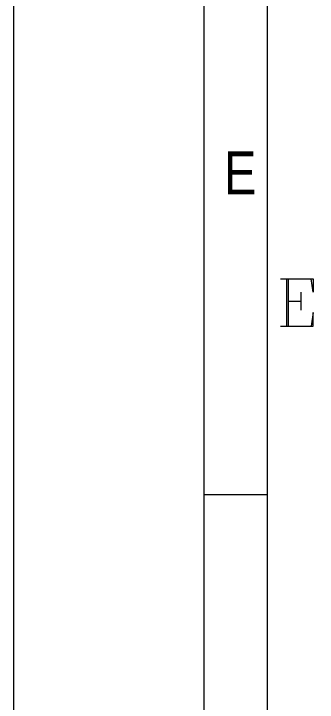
# Model space of a CAD drawing. Header units: millimetres. Extents: x 29 to 95071, y 20 to 67221.
# Drawn here: x 29 to 3853, y 23002 to 31690 of the extents above; entities that cross this region are included whole.
import ezdxf

# ---------------------------------------------------------------- set-up
doc = ezdxf.new("R2010")
doc.units = ezdxf.units.MM

msp = doc.modelspace()

# ---------------------------------------------------------------- linework, layer by layer
at = {"color": 7, "lineweight": 0}
for points in [[(95070.8, 19.8), (29.1, 19.8), (29.1, 67220.6), (95070.8, 67220.6)], [(94272.8, 817.8), (2428.1, 817.8), (2428.1, 66422.6), (94272.8, 66422.6)], [(93474.8, 1615.8), (3226.1, 1615.8), (3226.1, 65624.6), (93474.8, 65624.6)]]:
    msp.add_lwpolyline(points, close=True, dxfattribs=at)
for points in [[(3389.6, 28346.4), (3801, 28346.4), (3801, 28177.9), (3776.2, 28346.4)], [(3464, 28346.4), (3464, 27746.7)], [(3488.8, 28346.4), (3488.8, 27746.7)], [(3647.4, 28177.9), (3647.4, 27949.9)], [(3488.8, 28063.9), (3647.4, 28063.9)], [(3389.6, 27746.7), (3801, 27746.7), (3801, 27920.1), (3776.2, 27746.7)], [(3226.1, 25620.3), (2428.1, 25620.3)]]:
    msp.add_lwpolyline(points, dxfattribs=at)

# ---------------------------------------------------------------- texts
at = {"color": 7, "insert": (2675.9, 29951.6), "char_height": 539.544, "attachment_point": 1}
msp.add_mtext('{\\fSwiss721BT-LightCondensed|b0|i0|c0;E}', dxfattribs=at)

doc.saveas('drawing.dxf')
